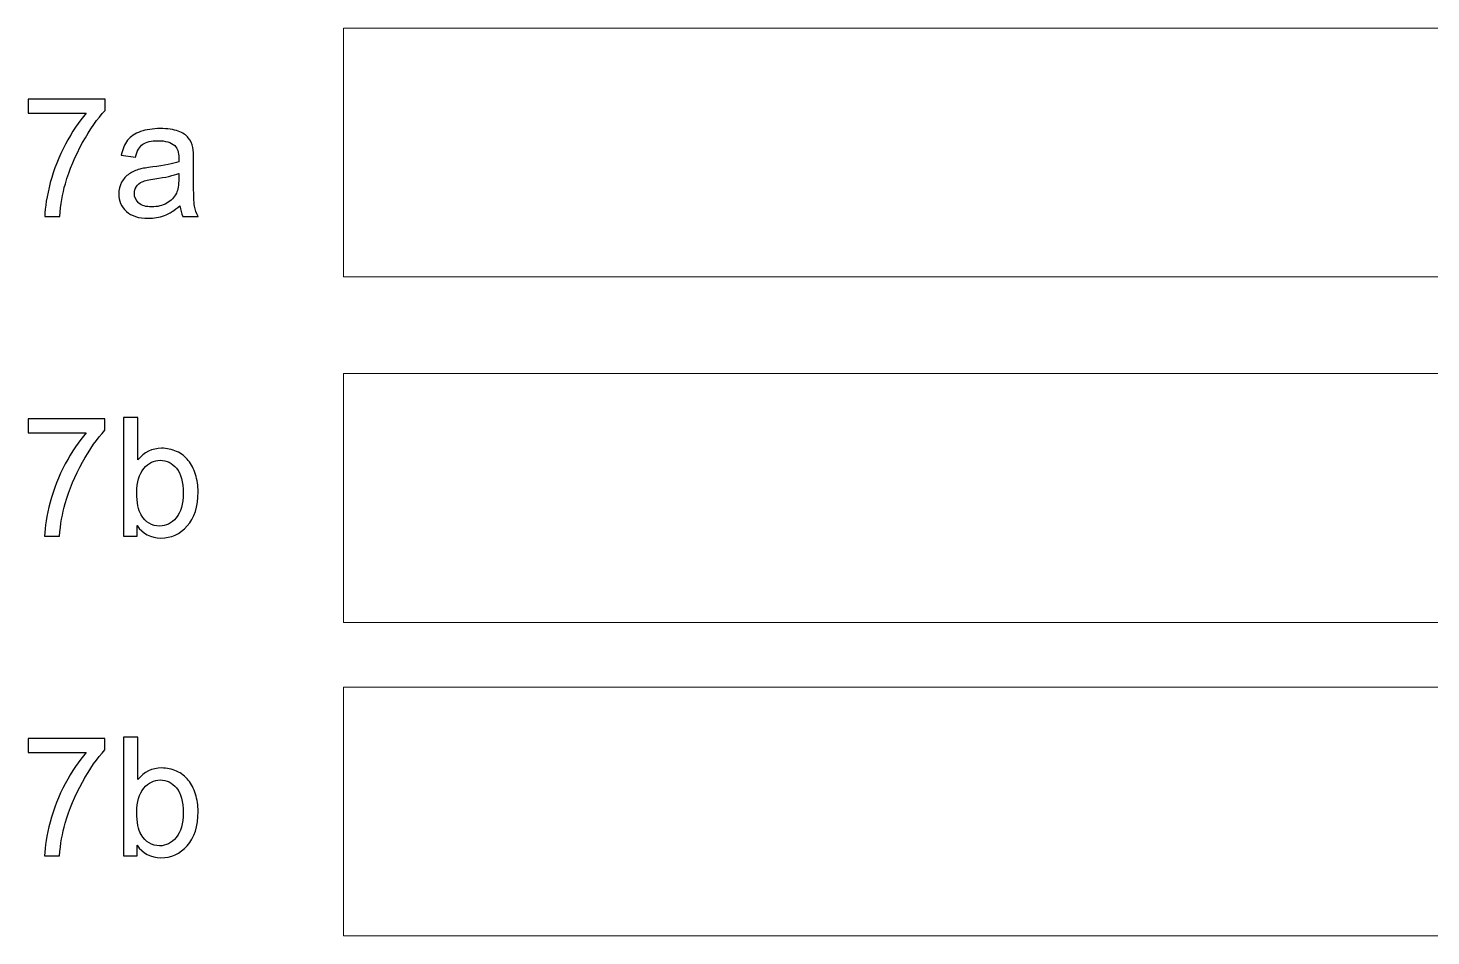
# Model space of a CAD drawing. Header units: millimetres. Extents: x -742 to 1487, y -1115 to 638.
# Drawn here: x 58.7 to 166, y -945.6 to -876.1 of the extents above; entities that cross this region are included whole.
import ezdxf

# ---------------------------------------------------------------- set-up
doc = ezdxf.new("R2010")
doc.units = ezdxf.units.MM
doc.layers.add('Layer 1', color=7, linetype='CONTINUOUS')

msp = doc.modelspace()

# ---------------------------------------------------------------- linework, layer by layer
at = {"layer": 'Layer 1', "color": 250, "lineweight": 9}
for points in [[(82.801, -895.159), (216.151, -895.159), (216.151, -876.109), (82.801, -876.109), (82.801, -895.159)], [(82.801, -921.605), (216.151, -921.605), (216.151, -902.555), (82.801, -902.555), (82.801, -921.605)], [(82.801, -945.605), (216.151, -945.605), (216.151, -926.555), (82.801, -926.555), (82.801, -945.605)]]:
    msp.add_lwpolyline(points, close=True, dxfattribs=at)
at = {"layer": 'Layer 1', "color": 250}
for points, knots in [([(58.674, -882.623), (58.674, -882.623), (58.674, -881.556), (58.674, -881.556), (58.674, -881.556), (58.674, -881.556), (64.554, -881.556), (64.554, -881.556), (64.554, -881.556), (64.554, -881.556), (64.554, -882.419), (64.554, -882.419), (64.554, -882.419), (63.976, -883.035), (63.401, -883.854), (62.833, -884.877), (62.833, -884.877), (62.264, -885.899), (61.826, -886.951), (61.515, -888.033), (61.515, -888.033), (61.292, -888.793), (61.149, -889.629), (61.087, -890.535), (61.087, -890.535), (61.087, -890.535), (59.944, -890.535), (59.944, -890.535), (59.944, -890.535), (59.957, -889.819), (60.097, -888.953), (60.365, -887.94), (60.365, -887.94), (60.634, -886.924), (61.017, -885.946), (61.519, -885.004), (61.519, -885.004), (62.021, -884.062), (62.554, -883.268), (63.119, -882.623), (63.119, -882.623), (63.119, -882.623), (58.674, -882.623), (58.674, -882.623)], [0, 0, 0, 0, 0.0833333, 0.0833333, 0.0833333, 0.0833333, 0.1666667, 0.1666667, 0.1666667, 0.1666667, 0.25, 0.25, 0.25, 0.25, 0.3333333, 0.3333333, 0.3333333, 0.3333333, 0.4166667, 0.4166667, 0.4166667, 0.4166667, 0.5, 0.5, 0.5, 0.5, 0.5833333, 0.5833333, 0.5833333, 0.5833333, 0.6666667, 0.6666667, 0.6666667, 0.6666667, 0.75, 0.75, 0.75, 0.75, 0.8333333, 0.8333333, 0.8333333, 0.8333333, 1, 1, 1, 1]), ([(70.284, -889.709), (69.869, -890.063), (69.469, -890.31), (69.086, -890.456), (69.086, -890.456), (68.703, -890.602), (68.292, -890.674), (67.852, -890.674), (67.852, -890.674), (67.128, -890.674), (66.571, -890.499), (66.182, -890.145), (66.182, -890.145), (65.792, -889.794), (65.598, -889.343), (65.598, -888.795), (65.598, -888.795), (65.598, -888.473), (65.672, -888.179), (65.818, -887.912), (65.818, -887.912), (65.966, -887.645), (66.159, -887.434), (66.396, -887.273), (66.396, -887.273), (66.635, -887.112), (66.902, -886.989), (67.2, -886.907), (67.2, -886.907), (67.42, -886.85), (67.753, -886.794), (68.195, -886.739), (68.195, -886.739), (69.097, -886.634), (69.763, -886.505), (70.189, -886.356), (70.189, -886.356), (70.193, -886.204), (70.195, -886.107), (70.195, -886.066), (70.195, -886.066), (70.195, -885.613), (70.089, -885.294), (69.878, -885.108), (69.878, -885.108), (69.592, -884.856), (69.166, -884.731), (68.603, -884.731), (68.603, -884.731), (68.076, -884.731), (67.687, -884.824), (67.437, -885.008), (67.437, -885.008), (67.185, -885.192), (67.001, -885.518), (66.88, -885.988), (66.88, -885.988), (66.88, -885.988), (65.788, -885.836), (65.788, -885.836), (65.788, -885.836), (65.888, -885.368), (66.051, -884.989), (66.279, -884.701), (66.279, -884.701), (66.508, -884.413), (66.838, -884.193), (67.27, -884.036), (67.27, -884.036), (67.7, -883.882), (68.201, -883.804), (68.769, -883.804), (68.769, -883.804), (69.332, -883.804), (69.791, -883.869), (70.144, -884.003), (70.144, -884.003), (70.496, -884.136), (70.756, -884.301), (70.921, -884.502), (70.921, -884.502), (71.086, -884.703), (71.203, -884.957), (71.27, -885.264), (71.27, -885.264), (71.306, -885.455), (71.325, -885.798), (71.325, -886.291), (71.325, -886.291), (71.325, -886.291), (71.325, -887.772), (71.325, -887.772), (71.325, -887.772), (71.325, -888.807), (71.349, -889.461), (71.395, -889.739), (71.395, -889.739), (71.44, -890.016), (71.533, -890.281), (71.668, -890.535), (71.668, -890.535), (71.668, -890.535), (70.5, -890.535), (70.5, -890.535), (70.5, -890.535), (70.388, -890.3), (70.316, -890.025), (70.284, -889.709)], [0, 0, 0, 0, 0.0357143, 0.0357143, 0.0357143, 0.0357143, 0.0714286, 0.0714286, 0.0714286, 0.0714286, 0.1071429, 0.1071429, 0.1071429, 0.1071429, 0.1428571, 0.1428571, 0.1428571, 0.1428571, 0.1785714, 0.1785714, 0.1785714, 0.1785714, 0.2142857, 0.2142857, 0.2142857, 0.2142857, 0.25, 0.25, 0.25, 0.25, 0.2857143, 0.2857143, 0.2857143, 0.2857143, 0.3214286, 0.3214286, 0.3214286, 0.3214286, 0.3571429, 0.3571429, 0.3571429, 0.3571429, 0.3928571, 0.3928571, 0.3928571, 0.3928571, 0.4285714, 0.4285714, 0.4285714, 0.4285714, 0.4642857, 0.4642857, 0.4642857, 0.4642857, 0.5, 0.5, 0.5, 0.5, 0.5357143, 0.5357143, 0.5357143, 0.5357143, 0.5714286, 0.5714286, 0.5714286, 0.5714286, 0.6071429, 0.6071429, 0.6071429, 0.6071429, 0.6428571, 0.6428571, 0.6428571, 0.6428571, 0.6785714, 0.6785714, 0.6785714, 0.6785714, 0.7142857, 0.7142857, 0.7142857, 0.7142857, 0.75, 0.75, 0.75, 0.75, 0.7857143, 0.7857143, 0.7857143, 0.7857143, 0.8214286, 0.8214286, 0.8214286, 0.8214286, 0.8571429, 0.8571429, 0.8571429, 0.8571429, 0.8928571, 0.8928571, 0.8928571, 0.8928571, 0.9285714, 0.9285714, 0.9285714, 0.9285714, 1, 1, 1, 1]), ([(70.195, -887.233), (69.789, -887.398), (69.179, -887.537), (68.366, -887.652), (68.366, -887.652), (67.905, -887.717), (67.579, -887.791), (67.388, -887.874), (67.388, -887.874), (67.198, -887.957), (67.052, -888.077), (66.948, -888.234), (66.948, -888.234), (66.844, -888.393), (66.792, -888.568), (66.792, -888.763), (66.792, -888.763), (66.792, -889.057), (66.904, -889.305), (67.13, -889.502), (67.13, -889.502), (67.357, -889.699), (67.687, -889.798), (68.121, -889.798), (68.121, -889.798), (68.551, -889.798), (68.934, -889.705), (69.27, -889.517), (69.27, -889.517), (69.605, -889.33), (69.852, -889.074), (70.009, -888.75), (70.009, -888.75), (70.13, -888.498), (70.189, -888.128), (70.189, -887.639), (70.189, -887.639), (70.189, -887.639), (70.195, -887.233), (70.195, -887.233)], [0, 0, 0, 0, 0.0909091, 0.0909091, 0.0909091, 0.0909091, 0.1818182, 0.1818182, 0.1818182, 0.1818182, 0.2727273, 0.2727273, 0.2727273, 0.2727273, 0.3636364, 0.3636364, 0.3636364, 0.3636364, 0.4545455, 0.4545455, 0.4545455, 0.4545455, 0.5454545, 0.5454545, 0.5454545, 0.5454545, 0.6363636, 0.6363636, 0.6363636, 0.6363636, 0.7272727, 0.7272727, 0.7272727, 0.7272727, 0.8181818, 0.8181818, 0.8181818, 0.8181818, 1, 1, 1, 1]), ([(58.661, -907.095), (58.661, -907.095), (58.661, -906.028), (58.661, -906.028), (58.661, -906.028), (58.661, -906.028), (64.542, -906.028), (64.542, -906.028), (64.542, -906.028), (64.542, -906.028), (64.542, -906.892), (64.542, -906.892), (64.542, -906.892), (63.964, -907.508), (63.388, -908.327), (62.821, -909.349), (62.821, -909.349), (62.251, -910.371), (61.813, -911.423), (61.502, -912.505), (61.502, -912.505), (61.28, -913.265), (61.136, -914.101), (61.074, -915.007), (61.074, -915.007), (61.074, -915.007), (59.931, -915.007), (59.931, -915.007), (59.931, -915.007), (59.944, -914.292), (60.084, -913.426), (60.353, -912.412), (60.353, -912.412), (60.621, -911.396), (61.005, -910.418), (61.506, -909.476), (61.506, -909.476), (62.008, -908.534), (62.541, -907.74), (63.106, -907.095), (63.106, -907.095), (63.106, -907.095), (58.661, -907.095), (58.661, -907.095)], [0, 0, 0, 0, 0.0833333, 0.0833333, 0.0833333, 0.0833333, 0.1666667, 0.1666667, 0.1666667, 0.1666667, 0.25, 0.25, 0.25, 0.25, 0.3333333, 0.3333333, 0.3333333, 0.3333333, 0.4166667, 0.4166667, 0.4166667, 0.4166667, 0.5, 0.5, 0.5, 0.5, 0.5833333, 0.5833333, 0.5833333, 0.5833333, 0.6666667, 0.6666667, 0.6666667, 0.6666667, 0.75, 0.75, 0.75, 0.75, 0.8333333, 0.8333333, 0.8333333, 0.8333333, 1, 1, 1, 1]), ([(66.995, -915.007), (66.995, -915.007), (65.953, -915.007), (65.953, -915.007), (65.953, -915.007), (65.953, -915.007), (65.953, -905.914), (65.953, -905.914), (65.953, -905.914), (65.953, -905.914), (67.071, -905.914), (67.071, -905.914), (67.071, -905.914), (67.071, -905.914), (67.071, -909.159), (67.071, -909.159), (67.071, -909.159), (67.543, -908.57), (68.144, -908.276), (68.876, -908.276), (68.876, -908.276), (69.281, -908.276), (69.666, -908.356), (70.028, -908.519), (70.028, -908.519), (70.39, -908.682), (70.686, -908.913), (70.921, -909.207), (70.921, -909.207), (71.154, -909.504), (71.338, -909.859), (71.469, -910.276), (71.469, -910.276), (71.603, -910.691), (71.668, -911.138), (71.668, -911.612), (71.668, -911.612), (71.668, -912.738), (71.389, -913.61), (70.832, -914.224), (70.832, -914.224), (70.273, -914.84), (69.605, -915.147), (68.824, -915.147), (68.824, -915.147), (68.047, -915.147), (67.437, -914.823), (66.995, -914.177), (66.995, -914.177), (66.995, -914.177), (66.995, -915.007), (66.995, -915.007)], [0, 0, 0, 0, 0.0714286, 0.0714286, 0.0714286, 0.0714286, 0.1428571, 0.1428571, 0.1428571, 0.1428571, 0.2142857, 0.2142857, 0.2142857, 0.2142857, 0.2857143, 0.2857143, 0.2857143, 0.2857143, 0.3571429, 0.3571429, 0.3571429, 0.3571429, 0.4285714, 0.4285714, 0.4285714, 0.4285714, 0.5, 0.5, 0.5, 0.5, 0.5714286, 0.5714286, 0.5714286, 0.5714286, 0.6428571, 0.6428571, 0.6428571, 0.6428571, 0.7142857, 0.7142857, 0.7142857, 0.7142857, 0.7857143, 0.7857143, 0.7857143, 0.7857143, 0.8571429, 0.8571429, 0.8571429, 0.8571429, 1, 1, 1, 1]), ([(66.982, -911.663), (66.982, -912.45), (67.09, -913.019), (67.304, -913.371), (67.304, -913.371), (67.655, -913.944), (68.129, -914.232), (68.728, -914.232), (68.728, -914.232), (69.217, -914.232), (69.638, -914.021), (69.992, -913.597), (69.992, -913.597), (70.348, -913.174), (70.525, -912.543), (70.525, -911.705), (70.525, -911.705), (70.525, -910.846), (70.356, -910.213), (70.015, -909.804), (70.015, -909.804), (69.674, -909.396), (69.262, -909.19), (68.779, -909.19), (68.779, -909.19), (68.29, -909.19), (67.869, -909.402), (67.515, -909.825), (67.515, -909.825), (67.16, -910.249), (66.982, -910.86), (66.982, -911.663)], [0, 0, 0, 0, 0.1111111, 0.1111111, 0.1111111, 0.1111111, 0.2222222, 0.2222222, 0.2222222, 0.2222222, 0.3333333, 0.3333333, 0.3333333, 0.3333333, 0.4444444, 0.4444444, 0.4444444, 0.4444444, 0.5555556, 0.5555556, 0.5555556, 0.5555556, 0.6666667, 0.6666667, 0.6666667, 0.6666667, 0.7777778, 0.7777778, 0.7777778, 0.7777778, 1, 1, 1, 1]), ([(66.995, -939.479), (66.995, -939.479), (65.953, -939.479), (65.953, -939.479), (65.953, -939.479), (65.953, -939.479), (65.953, -930.386), (65.953, -930.386), (65.953, -930.386), (65.953, -930.386), (67.071, -930.386), (67.071, -930.386), (67.071, -930.386), (67.071, -930.386), (67.071, -933.631), (67.071, -933.631), (67.071, -933.631), (67.543, -933.042), (68.144, -932.748), (68.876, -932.748), (68.876, -932.748), (69.281, -932.748), (69.666, -932.829), (70.028, -932.992), (70.028, -932.992), (70.39, -933.155), (70.686, -933.385), (70.921, -933.679), (70.921, -933.679), (71.154, -933.976), (71.338, -934.331), (71.469, -934.748), (71.469, -934.748), (71.603, -935.163), (71.668, -935.61), (71.668, -936.084), (71.668, -936.084), (71.668, -937.21), (71.389, -938.082), (70.832, -938.696), (70.832, -938.696), (70.273, -939.312), (69.605, -939.619), (68.824, -939.619), (68.824, -939.619), (68.047, -939.619), (67.437, -939.295), (66.995, -938.649), (66.995, -938.649), (66.995, -938.649), (66.995, -939.479), (66.995, -939.479)], [0, 0, 0, 0, 0.0714286, 0.0714286, 0.0714286, 0.0714286, 0.1428571, 0.1428571, 0.1428571, 0.1428571, 0.2142857, 0.2142857, 0.2142857, 0.2142857, 0.2857143, 0.2857143, 0.2857143, 0.2857143, 0.3571429, 0.3571429, 0.3571429, 0.3571429, 0.4285714, 0.4285714, 0.4285714, 0.4285714, 0.5, 0.5, 0.5, 0.5, 0.5714286, 0.5714286, 0.5714286, 0.5714286, 0.6428571, 0.6428571, 0.6428571, 0.6428571, 0.7142857, 0.7142857, 0.7142857, 0.7142857, 0.7857143, 0.7857143, 0.7857143, 0.7857143, 0.8571429, 0.8571429, 0.8571429, 0.8571429, 1, 1, 1, 1]), ([(58.661, -931.567), (58.661, -931.567), (58.661, -930.5), (58.661, -930.5), (58.661, -930.5), (58.661, -930.5), (64.542, -930.5), (64.542, -930.5), (64.542, -930.5), (64.542, -930.5), (64.542, -931.364), (64.542, -931.364), (64.542, -931.364), (63.964, -931.98), (63.388, -932.799), (62.821, -933.821), (62.821, -933.821), (62.251, -934.844), (61.813, -935.896), (61.502, -936.977), (61.502, -936.977), (61.28, -937.737), (61.136, -938.573), (61.074, -939.479), (61.074, -939.479), (61.074, -939.479), (59.931, -939.479), (59.931, -939.479), (59.931, -939.479), (59.944, -938.764), (60.084, -937.898), (60.353, -936.884), (60.353, -936.884), (60.621, -935.868), (61.005, -934.89), (61.506, -933.948), (61.506, -933.948), (62.008, -933.006), (62.541, -932.213), (63.106, -931.567), (63.106, -931.567), (63.106, -931.567), (58.661, -931.567), (58.661, -931.567)], [0, 0, 0, 0, 0.0833333, 0.0833333, 0.0833333, 0.0833333, 0.1666667, 0.1666667, 0.1666667, 0.1666667, 0.25, 0.25, 0.25, 0.25, 0.3333333, 0.3333333, 0.3333333, 0.3333333, 0.4166667, 0.4166667, 0.4166667, 0.4166667, 0.5, 0.5, 0.5, 0.5, 0.5833333, 0.5833333, 0.5833333, 0.5833333, 0.6666667, 0.6666667, 0.6666667, 0.6666667, 0.75, 0.75, 0.75, 0.75, 0.8333333, 0.8333333, 0.8333333, 0.8333333, 1, 1, 1, 1]), ([(66.982, -936.135), (66.982, -936.922), (67.09, -937.492), (67.304, -937.843), (67.304, -937.843), (67.655, -938.417), (68.129, -938.704), (68.728, -938.704), (68.728, -938.704), (69.217, -938.704), (69.638, -938.493), (69.992, -938.069), (69.992, -938.069), (70.348, -937.646), (70.525, -937.015), (70.525, -936.177), (70.525, -936.177), (70.525, -935.318), (70.356, -934.685), (70.015, -934.276), (70.015, -934.276), (69.674, -933.868), (69.262, -933.663), (68.779, -933.663), (68.779, -933.663), (68.29, -933.663), (67.869, -933.874), (67.515, -934.298), (67.515, -934.298), (67.16, -934.721), (66.982, -935.333), (66.982, -936.135)], [0, 0, 0, 0, 0.1111111, 0.1111111, 0.1111111, 0.1111111, 0.2222222, 0.2222222, 0.2222222, 0.2222222, 0.3333333, 0.3333333, 0.3333333, 0.3333333, 0.4444444, 0.4444444, 0.4444444, 0.4444444, 0.5555556, 0.5555556, 0.5555556, 0.5555556, 0.6666667, 0.6666667, 0.6666667, 0.6666667, 0.7777778, 0.7777778, 0.7777778, 0.7777778, 1, 1, 1, 1])]:
    msp.add_open_spline(points, degree=3, knots=knots, dxfattribs=at)
at = {"layer": 'Layer 1', "color": 250, "lineweight": 9}
for points, knots in [([(58.674, -882.623), (58.674, -882.623), (58.674, -881.556), (58.674, -881.556), (58.674, -881.556), (58.674, -881.556), (64.554, -881.556), (64.554, -881.556), (64.554, -881.556), (64.554, -881.556), (64.554, -882.419), (64.554, -882.419), (64.554, -882.419), (63.976, -883.035), (63.401, -883.854), (62.833, -884.877), (62.833, -884.877), (62.264, -885.899), (61.826, -886.951), (61.515, -888.033), (61.515, -888.033), (61.292, -888.793), (61.149, -889.629), (61.087, -890.535), (61.087, -890.535), (61.087, -890.535), (59.944, -890.535), (59.944, -890.535), (59.944, -890.535), (59.957, -889.819), (60.097, -888.953), (60.365, -887.94), (60.365, -887.94), (60.634, -886.924), (61.017, -885.946), (61.519, -885.004), (61.519, -885.004), (62.021, -884.062), (62.554, -883.268), (63.119, -882.623), (63.119, -882.623), (63.119, -882.623), (58.674, -882.623), (58.674, -882.623)], [0, 0, 0, 0, 0.0833333, 0.0833333, 0.0833333, 0.0833333, 0.1666667, 0.1666667, 0.1666667, 0.1666667, 0.25, 0.25, 0.25, 0.25, 0.3333333, 0.3333333, 0.3333333, 0.3333333, 0.4166667, 0.4166667, 0.4166667, 0.4166667, 0.5, 0.5, 0.5, 0.5, 0.5833333, 0.5833333, 0.5833333, 0.5833333, 0.6666667, 0.6666667, 0.6666667, 0.6666667, 0.75, 0.75, 0.75, 0.75, 0.8333333, 0.8333333, 0.8333333, 0.8333333, 1, 1, 1, 1]), ([(70.284, -889.709), (69.869, -890.063), (69.469, -890.31), (69.086, -890.456), (69.086, -890.456), (68.703, -890.602), (68.292, -890.674), (67.852, -890.674), (67.852, -890.674), (67.128, -890.674), (66.571, -890.499), (66.182, -890.145), (66.182, -890.145), (65.792, -889.794), (65.598, -889.343), (65.598, -888.795), (65.598, -888.795), (65.598, -888.473), (65.672, -888.179), (65.818, -887.912), (65.818, -887.912), (65.966, -887.645), (66.159, -887.434), (66.396, -887.273), (66.396, -887.273), (66.635, -887.112), (66.902, -886.989), (67.2, -886.907), (67.2, -886.907), (67.42, -886.85), (67.753, -886.794), (68.195, -886.739), (68.195, -886.739), (69.097, -886.634), (69.763, -886.505), (70.189, -886.356), (70.189, -886.356), (70.193, -886.204), (70.195, -886.107), (70.195, -886.066), (70.195, -886.066), (70.195, -885.613), (70.089, -885.294), (69.878, -885.108), (69.878, -885.108), (69.592, -884.856), (69.166, -884.731), (68.603, -884.731), (68.603, -884.731), (68.076, -884.731), (67.687, -884.824), (67.437, -885.008), (67.437, -885.008), (67.185, -885.192), (67.001, -885.518), (66.88, -885.988), (66.88, -885.988), (66.88, -885.988), (65.788, -885.836), (65.788, -885.836), (65.788, -885.836), (65.888, -885.368), (66.051, -884.989), (66.279, -884.701), (66.279, -884.701), (66.508, -884.413), (66.838, -884.193), (67.27, -884.036), (67.27, -884.036), (67.7, -883.882), (68.201, -883.804), (68.769, -883.804), (68.769, -883.804), (69.332, -883.804), (69.791, -883.869), (70.144, -884.003), (70.144, -884.003), (70.496, -884.136), (70.756, -884.301), (70.921, -884.502), (70.921, -884.502), (71.086, -884.703), (71.203, -884.957), (71.27, -885.264), (71.27, -885.264), (71.306, -885.455), (71.325, -885.798), (71.325, -886.291), (71.325, -886.291), (71.325, -886.291), (71.325, -887.772), (71.325, -887.772), (71.325, -887.772), (71.325, -888.807), (71.349, -889.461), (71.395, -889.739), (71.395, -889.739), (71.44, -890.016), (71.533, -890.281), (71.668, -890.535), (71.668, -890.535), (71.668, -890.535), (70.5, -890.535), (70.5, -890.535), (70.5, -890.535), (70.388, -890.3), (70.316, -890.025), (70.284, -889.709)], [0, 0, 0, 0, 0.0357143, 0.0357143, 0.0357143, 0.0357143, 0.0714286, 0.0714286, 0.0714286, 0.0714286, 0.1071429, 0.1071429, 0.1071429, 0.1071429, 0.1428571, 0.1428571, 0.1428571, 0.1428571, 0.1785714, 0.1785714, 0.1785714, 0.1785714, 0.2142857, 0.2142857, 0.2142857, 0.2142857, 0.25, 0.25, 0.25, 0.25, 0.2857143, 0.2857143, 0.2857143, 0.2857143, 0.3214286, 0.3214286, 0.3214286, 0.3214286, 0.3571429, 0.3571429, 0.3571429, 0.3571429, 0.3928571, 0.3928571, 0.3928571, 0.3928571, 0.4285714, 0.4285714, 0.4285714, 0.4285714, 0.4642857, 0.4642857, 0.4642857, 0.4642857, 0.5, 0.5, 0.5, 0.5, 0.5357143, 0.5357143, 0.5357143, 0.5357143, 0.5714286, 0.5714286, 0.5714286, 0.5714286, 0.6071429, 0.6071429, 0.6071429, 0.6071429, 0.6428571, 0.6428571, 0.6428571, 0.6428571, 0.6785714, 0.6785714, 0.6785714, 0.6785714, 0.7142857, 0.7142857, 0.7142857, 0.7142857, 0.75, 0.75, 0.75, 0.75, 0.7857143, 0.7857143, 0.7857143, 0.7857143, 0.8214286, 0.8214286, 0.8214286, 0.8214286, 0.8571429, 0.8571429, 0.8571429, 0.8571429, 0.8928571, 0.8928571, 0.8928571, 0.8928571, 0.9285714, 0.9285714, 0.9285714, 0.9285714, 1, 1, 1, 1]), ([(70.195, -887.233), (69.789, -887.398), (69.179, -887.537), (68.366, -887.652), (68.366, -887.652), (67.905, -887.717), (67.579, -887.791), (67.388, -887.874), (67.388, -887.874), (67.198, -887.957), (67.052, -888.077), (66.948, -888.234), (66.948, -888.234), (66.844, -888.393), (66.792, -888.568), (66.792, -888.763), (66.792, -888.763), (66.792, -889.057), (66.904, -889.305), (67.13, -889.502), (67.13, -889.502), (67.357, -889.699), (67.687, -889.798), (68.121, -889.798), (68.121, -889.798), (68.551, -889.798), (68.934, -889.705), (69.27, -889.517), (69.27, -889.517), (69.605, -889.33), (69.852, -889.074), (70.009, -888.75), (70.009, -888.75), (70.13, -888.498), (70.189, -888.128), (70.189, -887.639), (70.189, -887.639), (70.189, -887.639), (70.195, -887.233), (70.195, -887.233)], [0, 0, 0, 0, 0.0909091, 0.0909091, 0.0909091, 0.0909091, 0.1818182, 0.1818182, 0.1818182, 0.1818182, 0.2727273, 0.2727273, 0.2727273, 0.2727273, 0.3636364, 0.3636364, 0.3636364, 0.3636364, 0.4545455, 0.4545455, 0.4545455, 0.4545455, 0.5454545, 0.5454545, 0.5454545, 0.5454545, 0.6363636, 0.6363636, 0.6363636, 0.6363636, 0.7272727, 0.7272727, 0.7272727, 0.7272727, 0.8181818, 0.8181818, 0.8181818, 0.8181818, 1, 1, 1, 1]), ([(58.661, -907.095), (58.661, -907.095), (58.661, -906.028), (58.661, -906.028), (58.661, -906.028), (58.661, -906.028), (64.542, -906.028), (64.542, -906.028), (64.542, -906.028), (64.542, -906.028), (64.542, -906.892), (64.542, -906.892), (64.542, -906.892), (63.964, -907.508), (63.388, -908.327), (62.821, -909.349), (62.821, -909.349), (62.251, -910.371), (61.813, -911.423), (61.502, -912.505), (61.502, -912.505), (61.28, -913.265), (61.136, -914.101), (61.074, -915.007), (61.074, -915.007), (61.074, -915.007), (59.931, -915.007), (59.931, -915.007), (59.931, -915.007), (59.944, -914.292), (60.084, -913.426), (60.353, -912.412), (60.353, -912.412), (60.621, -911.396), (61.005, -910.418), (61.506, -909.476), (61.506, -909.476), (62.008, -908.534), (62.541, -907.74), (63.106, -907.095), (63.106, -907.095), (63.106, -907.095), (58.661, -907.095), (58.661, -907.095)], [0, 0, 0, 0, 0.0833333, 0.0833333, 0.0833333, 0.0833333, 0.1666667, 0.1666667, 0.1666667, 0.1666667, 0.25, 0.25, 0.25, 0.25, 0.3333333, 0.3333333, 0.3333333, 0.3333333, 0.4166667, 0.4166667, 0.4166667, 0.4166667, 0.5, 0.5, 0.5, 0.5, 0.5833333, 0.5833333, 0.5833333, 0.5833333, 0.6666667, 0.6666667, 0.6666667, 0.6666667, 0.75, 0.75, 0.75, 0.75, 0.8333333, 0.8333333, 0.8333333, 0.8333333, 1, 1, 1, 1]), ([(66.995, -915.007), (66.995, -915.007), (65.953, -915.007), (65.953, -915.007), (65.953, -915.007), (65.953, -915.007), (65.953, -905.914), (65.953, -905.914), (65.953, -905.914), (65.953, -905.914), (67.071, -905.914), (67.071, -905.914), (67.071, -905.914), (67.071, -905.914), (67.071, -909.159), (67.071, -909.159), (67.071, -909.159), (67.543, -908.57), (68.144, -908.276), (68.876, -908.276), (68.876, -908.276), (69.281, -908.276), (69.666, -908.356), (70.028, -908.519), (70.028, -908.519), (70.39, -908.682), (70.686, -908.913), (70.921, -909.207), (70.921, -909.207), (71.154, -909.504), (71.338, -909.859), (71.469, -910.276), (71.469, -910.276), (71.603, -910.691), (71.668, -911.138), (71.668, -911.612), (71.668, -911.612), (71.668, -912.738), (71.389, -913.61), (70.832, -914.224), (70.832, -914.224), (70.273, -914.84), (69.605, -915.147), (68.824, -915.147), (68.824, -915.147), (68.047, -915.147), (67.437, -914.823), (66.995, -914.177), (66.995, -914.177), (66.995, -914.177), (66.995, -915.007), (66.995, -915.007)], [0, 0, 0, 0, 0.0714286, 0.0714286, 0.0714286, 0.0714286, 0.1428571, 0.1428571, 0.1428571, 0.1428571, 0.2142857, 0.2142857, 0.2142857, 0.2142857, 0.2857143, 0.2857143, 0.2857143, 0.2857143, 0.3571429, 0.3571429, 0.3571429, 0.3571429, 0.4285714, 0.4285714, 0.4285714, 0.4285714, 0.5, 0.5, 0.5, 0.5, 0.5714286, 0.5714286, 0.5714286, 0.5714286, 0.6428571, 0.6428571, 0.6428571, 0.6428571, 0.7142857, 0.7142857, 0.7142857, 0.7142857, 0.7857143, 0.7857143, 0.7857143, 0.7857143, 0.8571429, 0.8571429, 0.8571429, 0.8571429, 1, 1, 1, 1]), ([(66.982, -911.663), (66.982, -912.45), (67.09, -913.019), (67.304, -913.371), (67.304, -913.371), (67.655, -913.944), (68.129, -914.232), (68.728, -914.232), (68.728, -914.232), (69.217, -914.232), (69.638, -914.021), (69.992, -913.597), (69.992, -913.597), (70.348, -913.174), (70.525, -912.543), (70.525, -911.705), (70.525, -911.705), (70.525, -910.846), (70.356, -910.213), (70.015, -909.804), (70.015, -909.804), (69.674, -909.396), (69.262, -909.19), (68.779, -909.19), (68.779, -909.19), (68.29, -909.19), (67.869, -909.402), (67.515, -909.825), (67.515, -909.825), (67.16, -910.249), (66.982, -910.86), (66.982, -911.663)], [0, 0, 0, 0, 0.1111111, 0.1111111, 0.1111111, 0.1111111, 0.2222222, 0.2222222, 0.2222222, 0.2222222, 0.3333333, 0.3333333, 0.3333333, 0.3333333, 0.4444444, 0.4444444, 0.4444444, 0.4444444, 0.5555556, 0.5555556, 0.5555556, 0.5555556, 0.6666667, 0.6666667, 0.6666667, 0.6666667, 0.7777778, 0.7777778, 0.7777778, 0.7777778, 1, 1, 1, 1]), ([(66.995, -939.479), (66.995, -939.479), (65.953, -939.479), (65.953, -939.479), (65.953, -939.479), (65.953, -939.479), (65.953, -930.386), (65.953, -930.386), (65.953, -930.386), (65.953, -930.386), (67.071, -930.386), (67.071, -930.386), (67.071, -930.386), (67.071, -930.386), (67.071, -933.631), (67.071, -933.631), (67.071, -933.631), (67.543, -933.042), (68.144, -932.748), (68.876, -932.748), (68.876, -932.748), (69.281, -932.748), (69.666, -932.829), (70.028, -932.992), (70.028, -932.992), (70.39, -933.155), (70.686, -933.385), (70.921, -933.679), (70.921, -933.679), (71.154, -933.976), (71.338, -934.331), (71.469, -934.748), (71.469, -934.748), (71.603, -935.163), (71.668, -935.61), (71.668, -936.084), (71.668, -936.084), (71.668, -937.21), (71.389, -938.082), (70.832, -938.696), (70.832, -938.696), (70.273, -939.312), (69.605, -939.619), (68.824, -939.619), (68.824, -939.619), (68.047, -939.619), (67.437, -939.295), (66.995, -938.649), (66.995, -938.649), (66.995, -938.649), (66.995, -939.479), (66.995, -939.479)], [0, 0, 0, 0, 0.0714286, 0.0714286, 0.0714286, 0.0714286, 0.1428571, 0.1428571, 0.1428571, 0.1428571, 0.2142857, 0.2142857, 0.2142857, 0.2142857, 0.2857143, 0.2857143, 0.2857143, 0.2857143, 0.3571429, 0.3571429, 0.3571429, 0.3571429, 0.4285714, 0.4285714, 0.4285714, 0.4285714, 0.5, 0.5, 0.5, 0.5, 0.5714286, 0.5714286, 0.5714286, 0.5714286, 0.6428571, 0.6428571, 0.6428571, 0.6428571, 0.7142857, 0.7142857, 0.7142857, 0.7142857, 0.7857143, 0.7857143, 0.7857143, 0.7857143, 0.8571429, 0.8571429, 0.8571429, 0.8571429, 1, 1, 1, 1]), ([(58.661, -931.567), (58.661, -931.567), (58.661, -930.5), (58.661, -930.5), (58.661, -930.5), (58.661, -930.5), (64.542, -930.5), (64.542, -930.5), (64.542, -930.5), (64.542, -930.5), (64.542, -931.364), (64.542, -931.364), (64.542, -931.364), (63.964, -931.98), (63.388, -932.799), (62.821, -933.821), (62.821, -933.821), (62.251, -934.844), (61.813, -935.896), (61.502, -936.977), (61.502, -936.977), (61.28, -937.737), (61.136, -938.573), (61.074, -939.479), (61.074, -939.479), (61.074, -939.479), (59.931, -939.479), (59.931, -939.479), (59.931, -939.479), (59.944, -938.764), (60.084, -937.898), (60.353, -936.884), (60.353, -936.884), (60.621, -935.868), (61.005, -934.89), (61.506, -933.948), (61.506, -933.948), (62.008, -933.006), (62.541, -932.213), (63.106, -931.567), (63.106, -931.567), (63.106, -931.567), (58.661, -931.567), (58.661, -931.567)], [0, 0, 0, 0, 0.0833333, 0.0833333, 0.0833333, 0.0833333, 0.1666667, 0.1666667, 0.1666667, 0.1666667, 0.25, 0.25, 0.25, 0.25, 0.3333333, 0.3333333, 0.3333333, 0.3333333, 0.4166667, 0.4166667, 0.4166667, 0.4166667, 0.5, 0.5, 0.5, 0.5, 0.5833333, 0.5833333, 0.5833333, 0.5833333, 0.6666667, 0.6666667, 0.6666667, 0.6666667, 0.75, 0.75, 0.75, 0.75, 0.8333333, 0.8333333, 0.8333333, 0.8333333, 1, 1, 1, 1]), ([(66.982, -936.135), (66.982, -936.922), (67.09, -937.492), (67.304, -937.843), (67.304, -937.843), (67.655, -938.417), (68.129, -938.704), (68.728, -938.704), (68.728, -938.704), (69.217, -938.704), (69.638, -938.493), (69.992, -938.069), (69.992, -938.069), (70.348, -937.646), (70.525, -937.015), (70.525, -936.177), (70.525, -936.177), (70.525, -935.318), (70.356, -934.685), (70.015, -934.276), (70.015, -934.276), (69.674, -933.868), (69.262, -933.663), (68.779, -933.663), (68.779, -933.663), (68.29, -933.663), (67.869, -933.874), (67.515, -934.298), (67.515, -934.298), (67.16, -934.721), (66.982, -935.333), (66.982, -936.135)], [0, 0, 0, 0, 0.1111111, 0.1111111, 0.1111111, 0.1111111, 0.2222222, 0.2222222, 0.2222222, 0.2222222, 0.3333333, 0.3333333, 0.3333333, 0.3333333, 0.4444444, 0.4444444, 0.4444444, 0.4444444, 0.5555556, 0.5555556, 0.5555556, 0.5555556, 0.6666667, 0.6666667, 0.6666667, 0.6666667, 0.7777778, 0.7777778, 0.7777778, 0.7777778, 1, 1, 1, 1])]:
    msp.add_open_spline(points, degree=3, knots=knots, dxfattribs=at)

doc.saveas('drawing.dxf')
